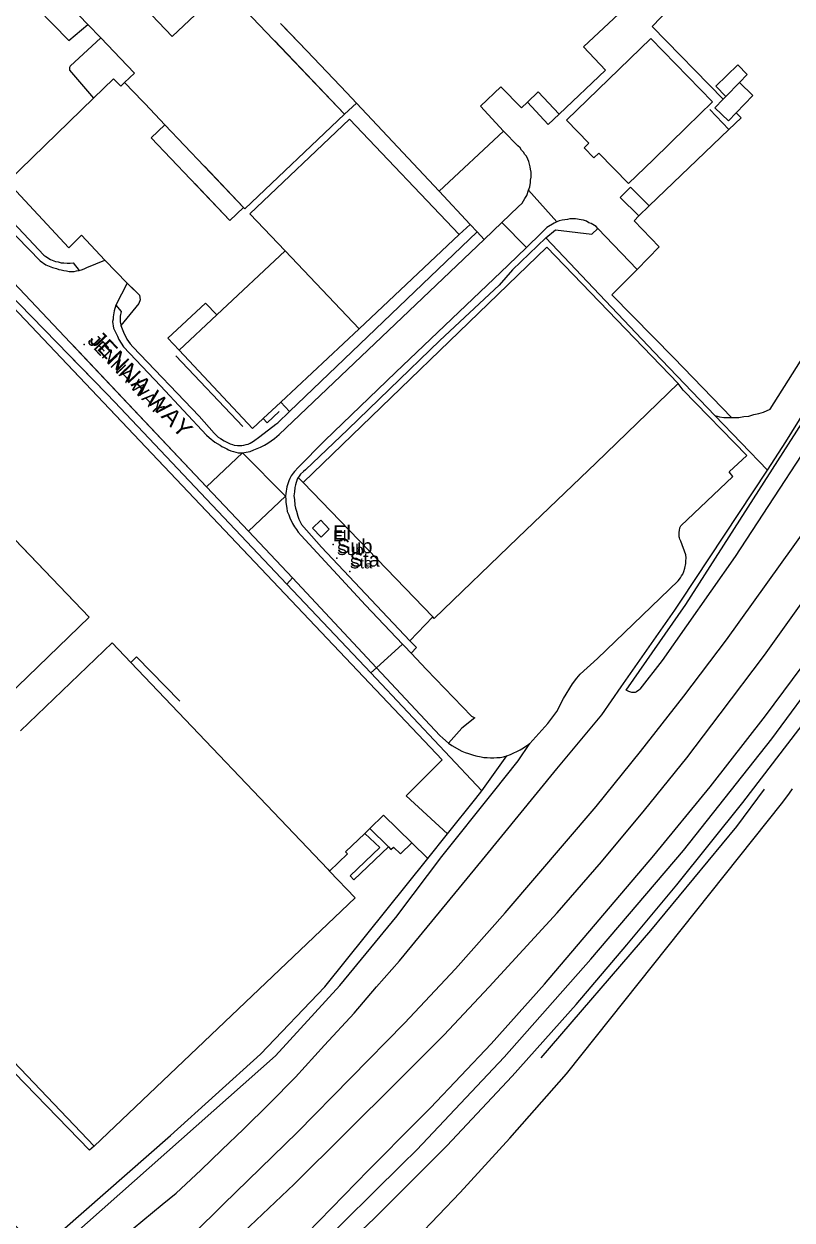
# Model space of a CAD drawing. Header units: millimetres. Extents: x 111502 to 977541, y 8702 to 1044108.
# Drawn here: x 975333 to 975494, y 478580.9 to 478831.4 of the extents above; entities that cross this region are included whole.
import ezdxf
from ezdxf.enums import TextEntityAlignment as Align

# ---------------------------------------------------------------- set-up
doc = ezdxf.new("R2010")
doc.units = ezdxf.units.MM
doc.header["$LTSCALE"] = 0.25
doc.layers.add('X HVSS Site Background', color=8, linetype='Continuous')
doc.styles.add('85C29BD3-77E0-4928-B775-6F', font='arial.ttf', dxfattribs={"height": 0.2})
doc.styles.add('OS Master Map$1$Standard', font='txt')

# ---------------------------------------------------------------- blocks, each defined once
blk = doc.blocks.new('OS MAP')
at = {"layer": 'X HVSS Site Background'}
for points in [[(489175.94, 243116.01), (489194.04, 243133.91), (489197.14, 243137.01), (489215.44, 243156.41), (489233.64, 243176.91), (489253.04, 243199.71), (489271.54, 243223.11), (489272.54, 243224.41), (489289.44, 243247.31), (489305.54, 243270.71), (489312.24, 243281.01), (489326.64, 243304.01), (489345.72, 243336.01), (489391.11, 243423.4), (489405.05, 243457.25), (489415.73, 243487.51), (489419.27, 243498.79)], [(489174.07, 243119.42), (489187.04, 243132.71), (489197.14, 243142.91), (489200.04, 243145.81), (489212.74, 243159.21), (489223.94, 243171.71), (489246.84, 243198.61), (489258.64, 243213.01), (489270.24, 243227.91), (489281.54, 243243.11), (489292.54, 243258.61), (489303.24, 243274.41), (489312.54, 243288.91), (489321.74, 243303.51), (489330.64, 243318.51), (489339.31, 243333.2), (489349.46, 243350.67), (489358.6, 243366.51), (489387.23, 243423.04)], [(489146.32, 243082.91), (489188.24, 243122.61), (489203.44, 243137.81), (489217.14, 243152.41), (489230.54, 243167.41), (489241.14, 243179.91), (489251.64, 243192.51), (489265.44, 243209.71), (489278.84, 243227.11), (489290.94, 243243.51), (489302.54, 243260.11), (489311.64, 243273.41), (489320.34, 243286.81), (489326.94, 243297.31), (489333.24, 243307.81), (489337.64, 243316.01), (489348.12, 243334.46), (489367.65, 243369.03), (489382.45, 243396.42), (489395.4, 243423.93)], [(489115.53, 243087.52), (489116.55, 243088.35), (489127.88, 243098.57), (489143.69, 243112.81), (489156.64, 243125.61), (489172.04, 243140.61), (489194.54, 243163.51), (489205.24, 243174.91), (489215.64, 243186.61), (489234.74, 243208.91), (489244.04, 243220.41), (489253.14, 243232.01), (489262.04, 243243.81), (489279.04, 243267.51), (489287.24, 243279.81), (489295.34, 243292.21), (489303.14, 243304.71), (489311.54, 243318.91), (489323.37, 243337.71), (489343.2, 243372.3), (489357.69, 243399.06), (489368.21, 243421)], [(489336.1, 243417), (489350.4, 243417.9), (489342.3, 243399.3), (489330.7, 243373.9), (489320.5, 243352.9), (489312.8, 243338.2), (489302.6, 243320.9), (489297.1, 243312.2), (489291.5, 243303.5), (489285.9, 243294.9), (489263.9, 243261.3), (489248.6, 243239.5), (489243.9, 243233.5), (489243.7, 243233.3), (489243.2, 243232.9), (489242.9, 243232.8), (489242.2, 243232.8), (489241.6, 243233), (489241, 243233.3)], [(489241, 243233.3), (489253.5, 243251.2), (489298.3, 243321.1), (489303.7, 243330.1), (489322.1, 243365.9), (489333.2, 243391.1), (489337.8, 243402.2), (489339.4, 243407.4), (489339.5, 243408.1), (489339.5, 243408.8), (489339.4, 243409.7), (489338.5, 243412.2), (489337.8, 243413.8), (489336.9, 243415.6), (489336.1, 243417)], [(489270.61, 243279.39), (489274.5, 243285.3), (489292.6, 243314.4), (489297.3, 243321.7), (489301.8, 243329.2), (489305.7, 243336.5), (489309.5, 243343.8), (489313, 243350.6), (489316.5, 243357.3), (489321, 243366.4), (489325.2, 243375.5), (489328.7, 243383.5), (489332.1, 243391.6), (489336.47, 243402.3)], [(489263.11, 243290.4), (489264.6, 243290.4), (489265.7, 243290.6), (489266.7, 243290.7), (489267.8, 243291), (489268.8, 243291.2), (489269.8, 243291.5), (489271.2, 243292.1), (489295.8, 243331)], [(489128.22, 243372.74), (489120.75, 243380.55), (489128.75, 243388.25), (489145.9, 243370.2), (489156.7, 243380.5), (489182, 243353.9)], [(489093.65, 243378.77), (489100.96, 243385.49), (489104.28, 243382.89), (489107.68, 243386.27), (489124.23, 243369.34), (489128.22, 243372.74)], [(489227, 243353.9), (489236.67, 243363.16), (489232.06, 243368.05), (489242.61, 243377.94), (489243.11, 243378.3), (489243.9, 243378.62), (489244.72, 243378.84), (489245.27, 243378.84), (489246.28, 243378.62), (489247.18, 243378.29), (489248.04, 243377.81), (489249.31, 243376.82), (489250.14, 243376.13), (489246.47, 243372.29), (489261.32, 243357.05)], [(489130.94, 243369.9), (489128.22, 243372.74)], [(489168.6, 243372.93), (489174.13, 243367.23), (489182.5, 243358.4), (489184.5, 243356.27)], [(489130.94, 243369.9), (489124.48, 243363.98), (489124.37, 243363.68), (489124.37, 243363.14), (489129.4, 243357.3)], [(489135.9, 243360.6), (489138, 243362.5), (489136.44, 243364.14), (489130.94, 243369.9)], [(489233.23, 243347.86), (489228.5, 243352.7), (489246.2, 243369.8), (489259.1, 243356.5), (489253.7, 243351.2), (489246.7, 243344.4), (489241.5, 243339.4), (489235.27, 243345.78), (489234.23, 243344.77), (489232.2, 243346.85), (489233.23, 243347.86)], [(489261.92, 243357.66), (489259.82, 243359.81), (489264.39, 243364.28), (489266.41, 243362.21), (489264.74, 243360.57)], [(489135.9, 243360.6), (489135.09, 243359.81), (489133.61, 243361.35), (489129.4, 243357.3)], [(489144.35, 243351.72), (489140.2, 243356.08), (489139.7, 243356.6), (489135.9, 243360.6)], [(489261.92, 243357.66), (489264.74, 243360.57)], [(489264.74, 243360.57), (489267.58, 243357.81), (489264.09, 243354.21)], [(489215.3, 243350.4), (489210.48, 243355.58), (489214.76, 243359.64), (489219.09, 243355.23), (489220.34, 243356.47)], [(489220.34, 243356.47), (489222.6, 243358.6), (489227, 243353.9)], [(489261.32, 243357.05), (489261.92, 243357.66)], [(489129.4, 243357.3), (489114.03, 243342.35), (489112, 243340.39)], [(489182, 243353.9), (489184.5, 243356.27)], [(489184.5, 243356.27), (489201.81, 243337.81)], [(489227, 243353.9), (489224.7, 243351.8), (489220.34, 243356.47)], [(489264.09, 243354.21), (489262.46, 243352.53), (489259.61, 243355.28), (489261.32, 243357.05)], [(489182, 243353.9), (489161.1, 243334.1), (489160.81, 243334.4)], [(489206.04, 243328.69), (489183.01, 243352.91), (489162.15, 243333.07), (489169.54, 243325.29)], [(489258.57, 243354.9), (489262.56, 243350.75)], [(489264.09, 243354.21), (489265.1, 243353.18), (489262.56, 243350.75)], [(489160.81, 243334.4), (489157.95, 243331.68), (489141.48, 243348.99), (489144.35, 243351.72)], [(489160.81, 243334.4), (489144.35, 243351.72)], [(489215.3, 243350.4), (489201.81, 243337.81)], [(489220.56, 243337.99), (489220.8, 243338.7), (489221, 243339.6), (489221, 243340.1), (489221.1, 243340.7), (489221.1, 243341.8), (489221, 243342.4), (489220.9, 243342.9), (489220.6, 243344), (489220.4, 243344.5), (489220.1, 243345.1), (489219.8, 243345.5), (489219.5, 243346), (489219.1, 243346.4), (489218.8, 243346.9), (489218.3, 243347.3), (489215.3, 243350.4)], [(489262.56, 243350.75), (489245.83, 243334.76)], [(489106.1, 243335.6), (489118.2, 243323.2), (489119.4, 243322.4), (489120.8, 243321.8), (489121.6, 243321.6), (489122.1, 243321.4), (489122.6, 243321.3), (489123.2, 243321.2), (489123.7, 243321.1), (489124.3, 243321), (489125.3, 243321), (489125.8, 243321.1), (489126.4, 243321.2)], [(489106.2, 243342.5), (489107.4, 243341), (489107.2, 243340.5), (489107, 243339.8), (489106.9, 243339.4), (489106.8, 243339.1), (489106.8, 243338), (489106.9, 243337.6), (489107, 243337.3), (489107.2, 243336.9), (489119, 243324.4), (489119.4, 243324.1), (489120.4, 243323.5), (489121.4, 243323.1), (489122, 243323), (489122.6, 243322.8), (489123.2, 243322.8), (489123.9, 243322.7), (489124.5, 243322.7), (489125.1, 243322.8), (489126.4, 243321.2)], [(489112, 243340.39), (489111.33, 243339.75), (489124.23, 243325.92)], [(489201.81, 243337.81), (489208.34, 243330.85)], [(489214.99, 243331.23), (489218.4, 243334.5), (489219.2, 243335.3), (489219.8, 243336.3), (489220.2, 243336.9), (489220.56, 243337.99)], [(489220.56, 243337.99), (489226.5, 243331.4)], [(489243.7, 243332.61), (489239.77, 243336.49), (489241.91, 243338.65), (489245.83, 243334.76)], [(489243.7, 243332.61), (489242.7, 243331.61), (489247.96, 243326.13), (489243.3, 243321.4)], [(489245.83, 243334.76), (489243.7, 243332.61)], [(489206.04, 243328.69), (489208.34, 243330.85)], [(489208.34, 243330.85), (489209.8, 243329.3)], [(489211.29, 243327.69), (489214.99, 243331.23)], [(489214.99, 243331.23), (489220.12, 243326.01)], [(489226.5, 243331.4), (489225.9, 243331.1), (489224.4, 243330.2), (489223.2, 243329), (489220.12, 243326.01)], [(489224.2, 243328), (489226.2, 243329.7), (489233.8, 243328.8), (489235.1, 243330)], [(489235.1, 243330), (489234.7, 243330.4), (489233.7, 243331), (489233.2, 243331.2), (489232.7, 243331.5), (489232.1, 243331.7), (489231.6, 243331.8), (489230.4, 243332), (489229.2, 243332), (489228.7, 243331.9), (489227.6, 243331.7), (489227, 243331.6), (489226.5, 243331.4)], [(489243.3, 243321.4), (489235.1, 243330)], [(489131.73, 243323.38), (489126.89, 243328.57), (489124.23, 243325.92)], [(489160.6, 243283), (489161.4, 243283.1), (489162.2, 243283.3), (489163, 243283.6), (489164.4, 243284.2), (489165.2, 243284.6), (489165.9, 243285), (489167.3, 243286), (489168.3, 243286.8), (489211.29, 243327.69)], [(489170.49, 243291.68), (489209.8, 243329.3)], [(489185.07, 243308.97), (489206.04, 243328.69)], [(489209.8, 243329.3), (489211.29, 243327.69)], [(489217.2, 243321.3), (489224.2, 243328)], [(489224.2, 243328), (489236.7, 243314.8), (489246.9, 243304.1), (489259.63, 243290.83)], [(489169.54, 243325.29), (489155.21, 243311.89)], [(489169.54, 243325.29), (489185.07, 243308.97)], [(489220.12, 243326.01), (489216.29, 243322.29), (489192.7, 243299.8), (489177.9, 243285.6), (489172.3, 243279.9), (489171.5, 243279.1), (489171.2, 243278.7), (489170.8, 243278.2), (489170.5, 243277.6), (489170.3, 243277.1), (489169.9, 243275.9), (489169.7, 243274.5), (489169.6, 243273.9)], [(489173.3, 243276.8), (489224.4, 243326.1), (489251.9, 243297.5)], [(489126.4, 243321.2), (489126.9, 243321.3), (489127.4, 243321.5), (489128, 243321.8), (489131.73, 243323.38)], [(489131.73, 243323.38), (489136.46, 243318.56)], [(489217.2, 243321.3), (489214.4, 243318.1), (489202, 243306.5), (489191.4, 243296.3), (489182.7, 243287.9), (489173.8, 243279.4), (489173.4, 243279.1), (489172.8, 243278.5), (489172.5, 243278.1), (489172.31, 243277.82)], [(489238.01, 243316.11), (489243.3, 243321.4)], [(489153.1, 243275.85), (489112.6, 243318.7), (489112.2, 243319.1), (489111.7, 243319.3), (489111.2, 243319.6), (489110.7, 243319.8), (489110, 243319.9), (489108.7, 243319.8), (489108.32, 243319.72), (489108.2, 243319.7)], [(489108.2, 243319.7), (489108.6, 243319.4), (489113.8, 243314.2), (489132.12, 243295.42), (489133.8, 243293.7), (489169.9, 243255.5)], [(489136.46, 243318.56), (489134.1, 243313.9)], [(489136.8, 243318.2), (489139.01, 243316), (489139.14, 243315.01), (489138.86, 243314.27), (489135.14, 243309.68)], [(489136.46, 243318.56), (489136.8, 243318.2)], [(489104.62, 243313.54), (489108.93, 243317.39), (489109.97, 243316.22), (489202.46, 243218.66), (489194.88, 243211.17), (489203.56, 243203.15)], [(489263.11, 243290.4), (489251.04, 243302.86), (489238.01, 243316.11)], [(489134.1, 243313.9), (489133.7, 243312.7), (489133.6, 243311.9), (489133.5, 243311.5), (489133.5, 243311), (489133.4, 243310.5), (489133.6, 243309.1), (489133.9, 243308.4), (489134.4, 243307.4), (489134.7, 243306.7), (489135.7, 243305.2), (489143.4, 243297), (489153.1, 243286.7), (489153.6, 243286.2), (489154.8, 243285.2), (489155.9, 243284.6), (489156.3, 243284.3), (489156.8, 243284.1), (489157.3, 243283.8), (489157.7, 243283.6), (489158.2, 243283.4), (489158.7, 243283.3), (489159.2, 243283.1), (489159.7, 243283), (489160.6, 243283)], [(489134.1, 243313.9), (489135.2, 243312.6), (489135, 243311.6), (489135, 243310.4), (489135.1, 243309.8), (489135.14, 243309.68)], [(489155.21, 243311.89), (489152.87, 243314.35), (489144.99, 243306.98), (489147.33, 243304.52)], [(489155.21, 243311.89), (489147.33, 243304.52)], [(489135.14, 243309.68), (489135.5, 243308.6), (489135.8, 243307.9), (489136.1, 243307.4), (489136.4, 243306.8), (489136.7, 243306.3), (489137.1, 243305.8), (489137.6, 243305.2), (489151.5, 243290.7), (489154.7, 243287.1), (489155.5, 243286.3), (489156, 243286), (489156.8, 243285.5), (489158, 243284.9), (489158.5, 243284.7), (489158.9, 243284.6), (489159.6, 243284.5), (489160.5, 243284.5), (489160.9, 243284.6), (489161.4, 243284.7), (489161.8, 243284.8), (489162.2, 243285), (489162.9, 243285.4), (489164.24, 243286.42), (489167.6, 243289), (489168, 243289.3), (489170.49, 243291.68)], [(489168.64, 243293.61), (489185.07, 243308.97)], [(489160.66, 243288.53), (489146.66, 243303.32)], [(489147.33, 243304.52), (489162.71, 243288.06), (489164.95, 243290.15)], [(489078.14, 243300.32), (489078.5, 243300.66), (489128.5, 243248.56), (489109.1, 243229.94)], [(489251.9, 243297.5), (489234.7, 243280.9), (489218.3, 243265.2), (489200.8, 243248.3), (489200.48, 243248.63)], [(489220.8, 243222.1), (489224.6, 243226.3), (489226.5, 243228.8), (489227.9, 243231.5), (489229.8, 243234.6), (489230.7, 243235.8), (489231.4, 243236.6), (489235, 243239.9), (489251.9, 243256.2), (489252.4, 243256.8), (489252.6, 243257.2), (489252.9, 243257.6), (489253.1, 243258.1), (489253.3, 243258.8), (489253.5, 243259.8), (489253.5, 243260.3), (489253.6, 243261), (489253.5, 243261.6), (489252.5, 243264.5), (489252.3, 243264.9), (489252.2, 243265.2), (489252.1, 243265.4), (489252.1, 243266.4), (489252.2, 243266.7), (489252.3, 243267.3), (489252.5, 243267.7), (489263.4, 243278), (489262.6, 243279), (489266.3, 243282.4), (489253, 243296.1), (489251.9, 243297.5)], [(489164.95, 243290.15), (489168.64, 243293.61)], [(489168.64, 243293.61), (489170.49, 243291.68)], [(489164.95, 243290.15), (489165.75, 243289.26), (489168.33, 243291.64)], [(489259.63, 243290.83), (489270.61, 243279.39)], [(489259.63, 243290.83), (489260.1, 243290.7), (489260.6, 243290.5), (489261.5, 243290.4), (489263.11, 243290.4)], [(489160.6, 243283), (489153.1, 243275.85)], [(489169.6, 243273.9), (489160.6, 243283)], [(489107.29, 243096.72), (489108.29, 243097.52), (489112.59, 243100.92), (489113.39, 243100.42), (489143.8, 243125.5), (489146.7, 243127.9), (489151.9, 243132.7), (489156.3, 243137), (489160.8, 243141.3), (489166.3, 243146.7), (489171.7, 243152.2), (489177.8, 243158.9), (489184, 243165.6), (489188.7, 243171.1), (489193.5, 243176.6), (489210.9, 243197.7), (489226.5, 243216.8), (489235.9, 243228.1), (489240, 243234), (489251.2, 243250), (489252.5, 243251.9), (489270.61, 243279.39)], [(489172.31, 243277.82), (489172.1, 243277.5), (489171.7, 243276.3), (489171.6, 243275.7), (489171.5, 243274.8), (489171.4, 243274), (489171.5, 243273.2), (489171.6, 243272), (489171.7, 243271.4), (489171.9, 243270.8), (489172.2, 243269.7), (489172.4, 243269.1), (489173, 243268), (489177.2, 243263.2), (489195.7, 243243.6)], [(489173.3, 243276.8), (489172.31, 243277.82)], [(489161.89, 243266.55), (489153.1, 243275.85)], [(489200.48, 243248.63), (489173.3, 243276.8)], [(489169.6, 243273.9), (489161.89, 243266.55)], [(489169.6, 243273.9), (489169.7, 243273.2), (489169.7, 243272.6), (489169.9, 243271.4), (489170, 243270.7), (489170.3, 243270), (489170.5, 243269.4), (489171.1, 243268.2), (489171.5, 243267.5), (489171.9, 243266.9), (489172.3, 243266.4), (489172.9, 243265.7), (489186.4, 243251.1), (489194.18, 243242.89)], [(489177.1, 243265.3), (489175.3, 243267.2), (489177, 243268.9), (489178.8, 243267), (489177.1, 243265.3)], [(489171.1, 243256.8), (489161.89, 243266.55)], [(489169.9, 243255.5), (489171.1, 243256.8)], [(489187.5, 243236.87), (489169.9, 243255.5)], [(489171.1, 243256.8), (489188.73, 243237.97)], [(489260.7, 243228.29), (489270.04, 243240.61), (489277.69, 243251.36)], [(489195.7, 243243.6), (489200.48, 243248.63)], [(489114.08, 243224.73), (489133.3, 243243.16), (489137.22, 243239.05)], [(489188.73, 243237.97), (489194.18, 243242.89)], [(489194.18, 243242.89), (489194.56, 243242.49), (489195.94, 243241.04)], [(489195.94, 243241.04), (489197.09, 243242.18), (489195.7, 243243.6)], [(489147.49, 243230.98), (489138.4, 243240.23), (489137.22, 243239.05)], [(489195.94, 243241.04), (489199.2, 243237.6), (489208.6, 243227.8), (489209, 243227.6), (489209.3, 243227.5), (489206.6, 243225.3), (489203.8, 243222.2)], [(489137.22, 243239.05), (489178.49, 243195.75), (489178.87, 243195.36)], [(489187.5, 243236.87), (489188.73, 243237.97)], [(489188.73, 243237.97), (489202, 243223.8), (489202.6, 243223.2), (489203.8, 243222.2)], [(489210.8, 243212.2), (489187.5, 243236.87)], [(489150.79, 243109.85), (489158.14, 243117.21), (489171.44, 243129.81), (489193.04, 243151.21), (489202.84, 243161.01), (489212.34, 243171.11), (489226.54, 243186.61), (489235.84, 243197.31), (489244.84, 243208.11), (489253.74, 243219.11), (489260.7, 243228.29)], [(489129.5, 243137.76), (489128.55, 243136.92), (489110.61, 243155.4), (489110.2, 243155.05), (489072.13, 243195.19), (489064.46, 243187.91), (489065.06, 243187.24), (489061.47, 243183.74), (489059.12, 243186.23), (489062.73, 243189.73), (489063.57, 243188.85), (489071.24, 243196.12), (489067.02, 243200.6), (489067.47, 243201.04), (489059.64, 243209.13), (489057.65, 243208.95), (489055.16, 243211.5), (489055.17, 243213.92), (489049.14, 243220.21)], [(489104.69, 243126.92), (489118.29, 243113.02), (489167.5, 243156.7), (489181, 243171.4), (489193, 243186), (489193.39, 243186.51), (489202.4, 243198.4), (489213.2, 243212), (489218.4, 243218.5), (489220.8, 243222.1)], [(489203.8, 243222.2), (489204.5, 243221.7), (489206.6, 243220.5), (489207.3, 243220.2), (489208, 243220), (489208.8, 243219.7), (489209.5, 243219.5), (489210.6, 243219.3), (489211.2, 243219.2), (489211.9, 243219.2), (489212.6, 243219.1), (489213.3, 243219.1), (489213.9, 243219.2), (489214.6, 243219.2), (489215.3, 243219.3), (489216, 243219.5)], [(489216, 243219.5), (489216.8, 243219.8), (489218.8, 243220.8), (489219.5, 243221.2), (489220.8, 243222.1)], [(489210.8, 243212.2), (489216, 243219.5)], [(489142.95, 243068.79), (489148.24, 243073.21), (489154.84, 243078.71), (489164.04, 243086.71), (489173.64, 243095.41), (489184.74, 243106.01), (489195.64, 243116.91), (489197.14, 243118.51), (489206.24, 243128.01), (489216.64, 243139.41), (489228.54, 243152.91), (489273.84, 243209.81), (489275.23, 243211.69), (489275.88, 243212.57)], [(489223.21, 243156.22), (489246.18, 243182.94), (489264.2, 243204.73), (489269.98, 243212.5)], [(489203.56, 243203.15), (489209.53, 243210.61), (489210.8, 243212.2)], [(489187.29, 243204.29), (489190.15, 243207.06), (489196.1, 243201.27)], [(489178.87, 243195.36), (489182.59, 243199.02), (489182.22, 243199.39), (489186.23, 243203.27)], [(489191.18, 243200.45), (489183.98, 243193.57), (489183.17, 243194.37), (489189.38, 243200.33), (489186.23, 243203.27)], [(489186.23, 243203.27), (489187.29, 243204.29)], [(489187.29, 243204.29), (489191.18, 243200.45)], [(489199.45, 243198.02), (489203.56, 243203.15)], [(489191.18, 243200.45), (489191.73, 243199.9), (489192.27, 243200.39), (489193.72, 243198.96), (489196.1, 243201.27)], [(489196.1, 243201.27), (489199.45, 243198.02)], [(489106.1, 243128.03), (489107.69, 243126.12), (489118.29, 243116.12), (489145.5, 243140), (489164.4, 243157), (489177.9, 243171.1), (489199.45, 243198.02)], [(489178.87, 243195.36), (489184.2, 243189.76), (489129.5, 243137.76)], [(489129.5, 243137.76), (489078.8, 243190.86)]]:
    blk.add_lwpolyline(points, dxfattribs=at)
at = {"layer": 'X HVSS Site Background', "flags": 128}
for points in [[(489174.07, 243119.42), (489187.04, 243132.71), (489187.04, 243132.71), (489197.14, 243142.91), (489197.14, 243142.91), (489200.04, 243145.81), (489200.04, 243145.81), (489212.74, 243159.21), (489212.74, 243159.21), (489223.94, 243171.71), (489223.94, 243171.71), (489246.84, 243198.61), (489246.84, 243198.61), (489258.64, 243213.01), (489258.64, 243213.01), (489270.24, 243227.91), (489270.24, 243227.91), (489281.54, 243243.11)], [(489146.32, 243082.91), (489188.24, 243122.61), (489188.24, 243122.61), (489203.44, 243137.81), (489203.44, 243137.81), (489217.14, 243152.41), (489217.14, 243152.41), (489230.54, 243167.41), (489230.54, 243167.41), (489241.14, 243179.91), (489241.14, 243179.91), (489251.64, 243192.51), (489251.64, 243192.51), (489265.44, 243209.71), (489265.44, 243209.71), (489278.84, 243227.11)], [(489143.69, 243112.81), (489156.64, 243125.61), (489156.64, 243125.61), (489172.04, 243140.61), (489172.04, 243140.61), (489194.54, 243163.51), (489194.54, 243163.51), (489205.24, 243174.91), (489205.24, 243174.91), (489215.64, 243186.61), (489215.64, 243186.61), (489234.74, 243208.91), (489234.74, 243208.91), (489244.04, 243220.41), (489244.04, 243220.41), (489253.14, 243232.01), (489253.14, 243232.01), (489262.04, 243243.81), (489262.04, 243243.81), (489279.04, 243267.51)], [(489285.9, 243294.9), (489263.9, 243261.3), (489263.9, 243261.3), (489248.6, 243239.5), (489248.6, 243239.5), (489243.9, 243233.5), (489243.9, 243233.5), (489243.7, 243233.3), (489243.7, 243233.3), (489243.2, 243232.9), (489243.2, 243232.9), (489242.9, 243232.8), (489242.9, 243232.8), (489242.2, 243232.8), (489242.2, 243232.8), (489241.6, 243233), (489241.6, 243233), (489241, 243233.3)], [(489241, 243233.3), (489253.5, 243251.2), (489253.5, 243251.2), (489298.3, 243321.1)], [(489270.61, 243279.39), (489274.5, 243285.3), (489274.5, 243285.3), (489292.6, 243314.4)], [(489263.11, 243290.4), (489264.6, 243290.4), (489264.6, 243290.4), (489265.7, 243290.6), (489265.7, 243290.6), (489266.7, 243290.7), (489266.7, 243290.7), (489267.8, 243291), (489267.8, 243291), (489268.8, 243291.2), (489268.8, 243291.2), (489269.8, 243291.5), (489269.8, 243291.5), (489271.2, 243292.1), (489271.2, 243292.1), (489295.8, 243331)], [(489227, 243353.9), (489236.67, 243363.16), (489236.67, 243363.16), (489232.06, 243368.05), (489232.06, 243368.05), (489242.61, 243377.94)], [(489250.14, 243376.13), (489246.47, 243372.29), (489246.47, 243372.29), (489261.32, 243357.05)], [(489169.13, 243372.38), (489174.13, 243367.23), (489174.13, 243367.23), (489182.5, 243358.4), (489182.5, 243358.4), (489184.5, 243356.27)], [(489167.38, 243369.27), (489182, 243353.9)], [(489233.23, 243347.86), (489228.5, 243352.7), (489228.5, 243352.7), (489246.2, 243369.8), (489246.2, 243369.8), (489259.1, 243356.5), (489259.1, 243356.5), (489253.7, 243351.2), (489253.7, 243351.2), (489246.7, 243344.4), (489246.7, 243344.4), (489241.5, 243339.4), (489241.5, 243339.4), (489235.27, 243345.78), (489235.27, 243345.78), (489234.23, 243344.77), (489234.23, 243344.77), (489232.2, 243346.85), (489232.2, 243346.85), (489233.23, 243347.86)], [(489261.92, 243357.66), (489259.82, 243359.81), (489259.82, 243359.81), (489264.39, 243364.28), (489264.39, 243364.28), (489266.41, 243362.21), (489266.41, 243362.21), (489264.74, 243360.57)], [(489261.92, 243357.66), (489264.74, 243360.57)], [(489264.74, 243360.57), (489267.58, 243357.81), (489267.58, 243357.81), (489264.09, 243354.21)], [(489215.3, 243350.4), (489210.48, 243355.58), (489210.48, 243355.58), (489214.76, 243359.64), (489214.76, 243359.64), (489219.09, 243355.23), (489219.09, 243355.23), (489220.34, 243356.47)], [(489220.34, 243356.47), (489222.6, 243358.6), (489222.6, 243358.6), (489227, 243353.9)], [(489261.32, 243357.05), (489261.92, 243357.66)], [(489182, 243353.9), (489184.5, 243356.27)], [(489184.5, 243356.27), (489201.81, 243337.81)], [(489227, 243353.9), (489224.7, 243351.8), (489224.7, 243351.8), (489220.34, 243356.47)], [(489264.09, 243354.21), (489262.46, 243352.53), (489262.46, 243352.53), (489259.61, 243355.28), (489259.61, 243355.28), (489261.32, 243357.05)], [(489182, 243353.9), (489161.1, 243334.1), (489161.1, 243334.1), (489160.81, 243334.4)], [(489206.04, 243328.69), (489183.01, 243352.91), (489183.01, 243352.91), (489162.15, 243333.07), (489162.15, 243333.07), (489169.54, 243325.29)], [(489258.57, 243354.9), (489262.56, 243350.75)], [(489264.09, 243354.21), (489265.1, 243353.18), (489265.1, 243353.18), (489262.56, 243350.75)], [(489215.3, 243350.4), (489201.81, 243337.81)], [(489220.56, 243337.99), (489220.8, 243338.7), (489220.8, 243338.7), (489221, 243339.6), (489221, 243339.6), (489221, 243340.1), (489221, 243340.1), (489221.1, 243340.7), (489221.1, 243340.7), (489221.1, 243341.8), (489221.1, 243341.8), (489221, 243342.4), (489221, 243342.4), (489220.9, 243342.9), (489220.9, 243342.9), (489220.6, 243344), (489220.6, 243344), (489220.4, 243344.5), (489220.4, 243344.5), (489220.1, 243345.1), (489220.1, 243345.1), (489219.8, 243345.5), (489219.8, 243345.5), (489219.5, 243346), (489219.5, 243346), (489219.1, 243346.4), (489219.1, 243346.4), (489218.8, 243346.9), (489218.8, 243346.9), (489218.3, 243347.3), (489218.3, 243347.3), (489215.3, 243350.4)], [(489262.56, 243350.75), (489245.83, 243334.76)], [(489160.81, 243334.4), (489152.62, 243343.02)], [(489160.81, 243334.4), (489157.95, 243331.68), (489157.95, 243331.68), (489150.59, 243339.42)], [(489201.81, 243337.81), (489208.34, 243330.85)], [(489214.99, 243331.23), (489218.4, 243334.5), (489218.4, 243334.5), (489219.2, 243335.3), (489219.2, 243335.3), (489219.8, 243336.3), (489219.8, 243336.3), (489220.2, 243336.9), (489220.2, 243336.9), (489220.56, 243337.99)], [(489220.56, 243337.99), (489226.5, 243331.4)], [(489243.7, 243332.61), (489239.77, 243336.49), (489239.77, 243336.49), (489241.91, 243338.65), (489241.91, 243338.65), (489245.83, 243334.76)], [(489243.7, 243332.61), (489242.7, 243331.61), (489242.7, 243331.61), (489247.96, 243326.13), (489247.96, 243326.13), (489243.3, 243321.4)], [(489245.83, 243334.76), (489243.7, 243332.61)], [(489206.04, 243328.69), (489208.34, 243330.85)], [(489208.34, 243330.85), (489209.8, 243329.3)], [(489211.29, 243327.69), (489214.99, 243331.23)], [(489214.99, 243331.23), (489220.12, 243326.01)], [(489226.5, 243331.4), (489225.9, 243331.1), (489225.9, 243331.1), (489224.4, 243330.2), (489224.4, 243330.2), (489223.2, 243329), (489223.2, 243329), (489220.12, 243326.01)], [(489224.2, 243328), (489226.2, 243329.7), (489226.2, 243329.7), (489233.8, 243328.8), (489233.8, 243328.8), (489235.1, 243330)], [(489235.1, 243330), (489234.7, 243330.4), (489234.7, 243330.4), (489233.7, 243331), (489233.7, 243331), (489233.2, 243331.2), (489233.2, 243331.2), (489232.7, 243331.5), (489232.7, 243331.5), (489232.1, 243331.7), (489232.1, 243331.7), (489231.6, 243331.8), (489231.6, 243331.8), (489230.4, 243332), (489230.4, 243332), (489229.2, 243332), (489229.2, 243332), (489228.7, 243331.9), (489228.7, 243331.9), (489227.6, 243331.7), (489227.6, 243331.7), (489227, 243331.6), (489227, 243331.6), (489226.5, 243331.4)], [(489243.3, 243321.4), (489235.1, 243330)], [(489160.6, 243283), (489161.4, 243283.1), (489161.4, 243283.1), (489162.2, 243283.3), (489162.2, 243283.3), (489163, 243283.6), (489163, 243283.6), (489164.4, 243284.2), (489164.4, 243284.2), (489165.2, 243284.6), (489165.2, 243284.6), (489165.9, 243285), (489165.9, 243285), (489167.3, 243286), (489167.3, 243286), (489168.3, 243286.8), (489168.3, 243286.8), (489211.29, 243327.69)], [(489170.49, 243291.68), (489209.8, 243329.3)], [(489185.07, 243308.97), (489206.04, 243328.69)], [(489209.8, 243329.3), (489211.29, 243327.69)], [(489217.2, 243321.3), (489224.2, 243328)], [(489224.2, 243328), (489236.7, 243314.8), (489236.7, 243314.8), (489246.9, 243304.1), (489246.9, 243304.1), (489259.63, 243290.83)], [(489169.54, 243325.29), (489155.21, 243311.89)], [(489169.54, 243325.29), (489185.07, 243308.97)], [(489220.12, 243326.01), (489216.29, 243322.29), (489216.29, 243322.29), (489192.7, 243299.8), (489192.7, 243299.8), (489177.9, 243285.6), (489177.9, 243285.6), (489172.3, 243279.9), (489172.3, 243279.9), (489171.5, 243279.1), (489171.5, 243279.1), (489171.2, 243278.7), (489171.2, 243278.7), (489170.8, 243278.2), (489170.8, 243278.2), (489170.5, 243277.6), (489170.5, 243277.6), (489170.3, 243277.1), (489170.3, 243277.1), (489169.9, 243275.9), (489169.9, 243275.9), (489169.7, 243274.5), (489169.7, 243274.5), (489169.6, 243273.9)], [(489173.3, 243276.8), (489224.4, 243326.1), (489224.4, 243326.1), (489251.9, 243297.5)], [(489217.2, 243321.3), (489214.4, 243318.1), (489214.4, 243318.1), (489202, 243306.5), (489202, 243306.5), (489191.4, 243296.3), (489191.4, 243296.3), (489182.7, 243287.9), (489182.7, 243287.9), (489173.8, 243279.4), (489173.8, 243279.4), (489173.4, 243279.1), (489173.4, 243279.1), (489172.8, 243278.5), (489172.8, 243278.5), (489172.5, 243278.1), (489172.5, 243278.1), (489172.31, 243277.82)], [(489238.01, 243316.11), (489243.3, 243321.4)], [(489137.34, 243317.67), (489139.01, 243316), (489139.01, 243316), (489139.14, 243315.01), (489139.14, 243315.01), (489138.86, 243314.27), (489138.86, 243314.27), (489135.14, 243309.68)], [(489134.64, 243314.97), (489134.1, 243313.9)], [(489263.11, 243290.4), (489251.04, 243302.86), (489251.04, 243302.86), (489238.01, 243316.11)], [(489134.1, 243313.9), (489133.7, 243312.7), (489133.7, 243312.7), (489133.6, 243311.9), (489133.6, 243311.9), (489133.5, 243311.5), (489133.5, 243311.5), (489133.5, 243311), (489133.5, 243311), (489133.4, 243310.5), (489133.4, 243310.5), (489133.6, 243309.1), (489133.6, 243309.1), (489133.9, 243308.4), (489133.9, 243308.4), (489134.4, 243307.4), (489134.4, 243307.4), (489134.7, 243306.7), (489134.7, 243306.7), (489135.7, 243305.2), (489135.7, 243305.2), (489143.4, 243297), (489143.4, 243297), (489153.1, 243286.7), (489153.1, 243286.7), (489153.6, 243286.2), (489153.6, 243286.2), (489154.8, 243285.2), (489154.8, 243285.2), (489155.9, 243284.6), (489155.9, 243284.6), (489156.3, 243284.3), (489156.3, 243284.3), (489156.8, 243284.1), (489156.8, 243284.1), (489157.3, 243283.8), (489157.3, 243283.8), (489157.7, 243283.6), (489157.7, 243283.6), (489158.2, 243283.4), (489158.2, 243283.4), (489158.7, 243283.3), (489158.7, 243283.3), (489159.2, 243283.1), (489159.2, 243283.1), (489159.7, 243283), (489159.7, 243283), (489160.6, 243283)], [(489134.1, 243313.9), (489135.2, 243312.6), (489135.2, 243312.6), (489135, 243311.6), (489135, 243311.6), (489135, 243310.4), (489135, 243310.4), (489135.1, 243309.8), (489135.1, 243309.8), (489135.14, 243309.68)], [(489155.21, 243311.89), (489152.87, 243314.35), (489152.87, 243314.35), (489144.99, 243306.98), (489144.99, 243306.98), (489147.33, 243304.52)], [(489155.21, 243311.89), (489147.33, 243304.52)], [(489135.14, 243309.68), (489135.5, 243308.6), (489135.5, 243308.6), (489135.8, 243307.9), (489135.8, 243307.9), (489136.1, 243307.4), (489136.1, 243307.4), (489136.4, 243306.8), (489136.4, 243306.8), (489136.7, 243306.3), (489136.7, 243306.3), (489137.1, 243305.8), (489137.1, 243305.8), (489137.6, 243305.2), (489137.6, 243305.2), (489151.5, 243290.7), (489151.5, 243290.7), (489154.7, 243287.1), (489154.7, 243287.1), (489155.5, 243286.3), (489155.5, 243286.3), (489156, 243286), (489156, 243286), (489156.8, 243285.5), (489156.8, 243285.5), (489158, 243284.9), (489158, 243284.9), (489158.5, 243284.7), (489158.5, 243284.7), (489158.9, 243284.6), (489158.9, 243284.6), (489159.6, 243284.5), (489159.6, 243284.5), (489160.5, 243284.5), (489160.5, 243284.5), (489160.9, 243284.6), (489160.9, 243284.6), (489161.4, 243284.7), (489161.4, 243284.7), (489161.8, 243284.8), (489161.8, 243284.8), (489162.2, 243285), (489162.2, 243285), (489162.9, 243285.4), (489162.9, 243285.4), (489164.24, 243286.42), (489164.24, 243286.42), (489167.6, 243289), (489167.6, 243289), (489168, 243289.3), (489168, 243289.3), (489170.49, 243291.68)], [(489168.64, 243293.61), (489185.07, 243308.97)], [(489153.1, 243275.85), (489125.12, 243305.45)], [(489122.59, 243302.91), (489202.46, 243218.66), (489202.46, 243218.66), (489194.88, 243211.17), (489194.88, 243211.17), (489203.56, 243203.15)], [(489123.71, 243304.04), (489132.12, 243295.42), (489132.12, 243295.42), (489133.8, 243293.7), (489133.8, 243293.7), (489169.9, 243255.5)], [(489160.66, 243288.53), (489146.66, 243303.32)], [(489147.33, 243304.52), (489162.71, 243288.06), (489162.71, 243288.06), (489164.95, 243290.15)], [(489251.9, 243297.5), (489234.7, 243280.9), (489234.7, 243280.9), (489218.3, 243265.2), (489218.3, 243265.2), (489200.8, 243248.3), (489200.8, 243248.3), (489200.48, 243248.63)], [(489220.8, 243222.1), (489224.6, 243226.3), (489224.6, 243226.3), (489226.5, 243228.8), (489226.5, 243228.8), (489227.9, 243231.5), (489227.9, 243231.5), (489229.8, 243234.6), (489229.8, 243234.6), (489230.7, 243235.8), (489230.7, 243235.8), (489231.4, 243236.6), (489231.4, 243236.6), (489235, 243239.9), (489235, 243239.9), (489251.9, 243256.2), (489251.9, 243256.2), (489252.4, 243256.8), (489252.4, 243256.8), (489252.6, 243257.2), (489252.6, 243257.2), (489252.9, 243257.6), (489252.9, 243257.6), (489253.1, 243258.1), (489253.1, 243258.1), (489253.3, 243258.8), (489253.3, 243258.8), (489253.5, 243259.8), (489253.5, 243259.8), (489253.5, 243260.3), (489253.5, 243260.3), (489253.6, 243261), (489253.6, 243261), (489253.5, 243261.6), (489253.5, 243261.6), (489252.5, 243264.5), (489252.5, 243264.5), (489252.3, 243264.9), (489252.3, 243264.9), (489252.2, 243265.2), (489252.2, 243265.2), (489252.1, 243265.4), (489252.1, 243265.4), (489252.1, 243266.4), (489252.1, 243266.4), (489252.2, 243266.7), (489252.2, 243266.7), (489252.3, 243267.3), (489252.3, 243267.3), (489252.5, 243267.7), (489252.5, 243267.7), (489263.4, 243278), (489263.4, 243278), (489262.6, 243279), (489262.6, 243279), (489266.3, 243282.4), (489266.3, 243282.4), (489253, 243296.1), (489253, 243296.1), (489251.9, 243297.5)], [(489164.95, 243290.15), (489168.64, 243293.61)], [(489168.64, 243293.61), (489170.49, 243291.68)], [(489164.95, 243290.15), (489165.75, 243289.26), (489165.75, 243289.26), (489168.33, 243291.64)], [(489259.63, 243290.83), (489260.1, 243290.7), (489260.1, 243290.7), (489260.6, 243290.5), (489260.6, 243290.5), (489261.5, 243290.4), (489261.5, 243290.4), (489263.11, 243290.4)], [(489259.63, 243290.83), (489270.61, 243279.39)], [(489160.6, 243283), (489153.1, 243275.85)], [(489169.6, 243273.9), (489160.6, 243283)], [(489098.98, 243279.31), (489128.5, 243248.56), (489128.5, 243248.56), (489109.1, 243229.94)], [(489113.39, 243100.42), (489143.8, 243125.5), (489143.8, 243125.5), (489146.7, 243127.9), (489146.7, 243127.9), (489151.9, 243132.7), (489151.9, 243132.7), (489156.3, 243137), (489156.3, 243137), (489160.8, 243141.3), (489160.8, 243141.3), (489166.3, 243146.7), (489166.3, 243146.7), (489171.7, 243152.2), (489171.7, 243152.2), (489177.8, 243158.9), (489177.8, 243158.9), (489184, 243165.6), (489184, 243165.6), (489188.7, 243171.1), (489188.7, 243171.1), (489193.5, 243176.6), (489193.5, 243176.6), (489210.9, 243197.7), (489210.9, 243197.7), (489226.5, 243216.8), (489226.5, 243216.8), (489235.9, 243228.1), (489235.9, 243228.1), (489240, 243234), (489240, 243234), (489251.2, 243250), (489251.2, 243250), (489252.5, 243251.9), (489252.5, 243251.9), (489270.61, 243279.39)], [(489172.31, 243277.82), (489172.1, 243277.5), (489172.1, 243277.5), (489171.7, 243276.3), (489171.7, 243276.3), (489171.6, 243275.7), (489171.6, 243275.7), (489171.5, 243274.8), (489171.5, 243274.8), (489171.4, 243274), (489171.4, 243274), (489171.5, 243273.2), (489171.5, 243273.2), (489171.6, 243272), (489171.6, 243272), (489171.7, 243271.4), (489171.7, 243271.4), (489171.9, 243270.8), (489171.9, 243270.8), (489172.2, 243269.7), (489172.2, 243269.7), (489172.4, 243269.1), (489172.4, 243269.1), (489173, 243268), (489173, 243268), (489177.2, 243263.2), (489177.2, 243263.2), (489195.7, 243243.6)], [(489173.3, 243276.8), (489172.31, 243277.82)], [(489161.89, 243266.55), (489153.1, 243275.85)], [(489200.48, 243248.63), (489173.3, 243276.8)], [(489169.6, 243273.9), (489161.89, 243266.55)], [(489169.6, 243273.9), (489169.7, 243273.2), (489169.7, 243273.2), (489169.7, 243272.6), (489169.7, 243272.6), (489169.9, 243271.4), (489169.9, 243271.4), (489170, 243270.7), (489170, 243270.7), (489170.3, 243270), (489170.3, 243270), (489170.5, 243269.4), (489170.5, 243269.4), (489171.1, 243268.2), (489171.1, 243268.2), (489171.5, 243267.5), (489171.5, 243267.5), (489171.9, 243266.9), (489171.9, 243266.9), (489172.3, 243266.4), (489172.3, 243266.4), (489172.9, 243265.7), (489172.9, 243265.7), (489186.4, 243251.1), (489186.4, 243251.1), (489194.18, 243242.89)], [(489177.1, 243265.3), (489175.3, 243267.2), (489175.3, 243267.2), (489177, 243268.9), (489177, 243268.9), (489178.8, 243267), (489178.8, 243267), (489177.1, 243265.3)], [(489171.1, 243256.8), (489161.89, 243266.55)], [(489169.9, 243255.5), (489171.1, 243256.8)], [(489187.5, 243236.87), (489169.9, 243255.5)], [(489171.1, 243256.8), (489188.73, 243237.97)], [(489260.7, 243228.29), (489270.04, 243240.61), (489270.04, 243240.61), (489277.69, 243251.36)], [(489195.7, 243243.6), (489200.48, 243248.63)], [(489114.08, 243224.73), (489133.3, 243243.16), (489133.3, 243243.16), (489137.22, 243239.05)], [(489188.73, 243237.97), (489194.18, 243242.89)], [(489194.18, 243242.89), (489194.56, 243242.49), (489194.56, 243242.49), (489195.94, 243241.04)], [(489195.94, 243241.04), (489197.09, 243242.18), (489197.09, 243242.18), (489195.7, 243243.6)], [(489147.49, 243230.98), (489138.4, 243240.23), (489138.4, 243240.23), (489137.22, 243239.05)], [(489195.94, 243241.04), (489199.2, 243237.6), (489199.2, 243237.6), (489208.6, 243227.8), (489208.6, 243227.8), (489209, 243227.6), (489209, 243227.6), (489209.3, 243227.5), (489209.3, 243227.5), (489206.6, 243225.3), (489206.6, 243225.3), (489203.8, 243222.2)], [(489137.22, 243239.05), (489178.49, 243195.75), (489178.49, 243195.75), (489178.87, 243195.36)], [(489187.5, 243236.87), (489188.73, 243237.97)], [(489188.73, 243237.97), (489202, 243223.8), (489202, 243223.8), (489202.6, 243223.2), (489202.6, 243223.2), (489203.8, 243222.2)], [(489210.8, 243212.2), (489187.5, 243236.87)], [(489150.79, 243109.85), (489158.14, 243117.21), (489158.14, 243117.21), (489171.44, 243129.81), (489171.44, 243129.81), (489193.04, 243151.21), (489193.04, 243151.21), (489202.84, 243161.01), (489202.84, 243161.01), (489212.34, 243171.11), (489212.34, 243171.11), (489226.54, 243186.61), (489226.54, 243186.61), (489235.84, 243197.31), (489235.84, 243197.31), (489244.84, 243208.11), (489244.84, 243208.11), (489253.74, 243219.11), (489253.74, 243219.11), (489260.7, 243228.29)], [(489129.5, 243137.76), (489128.55, 243136.92), (489128.55, 243136.92), (489110.61, 243155.4)], [(489104.69, 243126.92), (489118.29, 243113.02), (489118.29, 243113.02), (489167.5, 243156.7), (489167.5, 243156.7), (489181, 243171.4), (489181, 243171.4), (489193, 243186), (489193, 243186), (489193.39, 243186.51), (489193.39, 243186.51), (489202.4, 243198.4), (489202.4, 243198.4), (489213.2, 243212), (489213.2, 243212), (489218.4, 243218.5), (489218.4, 243218.5), (489220.8, 243222.1)], [(489203.8, 243222.2), (489204.5, 243221.7), (489204.5, 243221.7), (489206.6, 243220.5), (489206.6, 243220.5), (489207.3, 243220.2), (489207.3, 243220.2), (489208, 243220), (489208, 243220), (489208.8, 243219.7), (489208.8, 243219.7), (489209.5, 243219.5), (489209.5, 243219.5), (489210.6, 243219.3), (489210.6, 243219.3), (489211.2, 243219.2), (489211.2, 243219.2), (489211.9, 243219.2), (489211.9, 243219.2), (489212.6, 243219.1), (489212.6, 243219.1), (489213.3, 243219.1), (489213.3, 243219.1), (489213.9, 243219.2), (489213.9, 243219.2), (489214.6, 243219.2), (489214.6, 243219.2), (489215.3, 243219.3), (489215.3, 243219.3), (489216, 243219.5)], [(489216, 243219.5), (489216.8, 243219.8), (489216.8, 243219.8), (489218.8, 243220.8), (489218.8, 243220.8), (489219.5, 243221.2), (489219.5, 243221.2), (489220.8, 243222.1)], [(489210.8, 243212.2), (489216, 243219.5)], [(489197.14, 243118.51), (489206.24, 243128.01), (489206.24, 243128.01), (489216.64, 243139.41), (489216.64, 243139.41), (489228.54, 243152.91), (489228.54, 243152.91), (489273.84, 243209.81), (489273.84, 243209.81), (489275.23, 243211.69), (489275.23, 243211.69), (489275.88, 243212.57)], [(489223.21, 243156.22), (489246.18, 243182.94), (489246.18, 243182.94), (489264.2, 243204.73), (489264.2, 243204.73), (489269.98, 243212.5)], [(489203.56, 243203.15), (489209.53, 243210.61), (489209.53, 243210.61), (489210.8, 243212.2)], [(489187.29, 243204.29), (489190.15, 243207.06), (489190.15, 243207.06), (489196.1, 243201.27)], [(489178.87, 243195.36), (489182.59, 243199.02), (489182.59, 243199.02), (489182.22, 243199.39), (489182.22, 243199.39), (489186.23, 243203.27)], [(489191.18, 243200.45), (489183.98, 243193.57), (489183.98, 243193.57), (489183.17, 243194.37), (489183.17, 243194.37), (489189.38, 243200.33), (489189.38, 243200.33), (489186.23, 243203.27)], [(489186.23, 243203.27), (489187.29, 243204.29)], [(489187.29, 243204.29), (489191.18, 243200.45)], [(489199.45, 243198.02), (489203.56, 243203.15)], [(489191.18, 243200.45), (489191.73, 243199.9), (489191.73, 243199.9), (489192.27, 243200.39), (489192.27, 243200.39), (489193.72, 243198.96), (489193.72, 243198.96), (489196.1, 243201.27)], [(489196.1, 243201.27), (489199.45, 243198.02)], [(489106.1, 243128.03), (489107.69, 243126.12), (489107.69, 243126.12), (489118.29, 243116.12), (489118.29, 243116.12), (489145.5, 243140), (489145.5, 243140), (489164.4, 243157), (489164.4, 243157), (489177.9, 243171.1), (489177.9, 243171.1), (489199.45, 243198.02)], [(489178.87, 243195.36), (489184.2, 243189.76), (489184.2, 243189.76), (489129.5, 243137.76)], [(489129.5, 243137.76), (489078.8, 243190.86)]]:
    blk.add_lwpolyline(points, dxfattribs=at)
at = {"layer": 'X HVSS Site Background'}
for p in [(489127.4, 243305.7), (489179.6, 243263.8), (489180.4, 243260.9), (489183.1, 243258.1)]:
    blk.add_point(p, dxfattribs=at)
at = {"layer": 'X HVSS Site Background', "style": '85C29BD3-77E0-4928-B775-6F'}
blk.add_text('JENNA WAY', height=2.625, rotation=313.4, dxfattribs=at).set_placement((489127.4, 243305.7), align=Align.BOTTOM_LEFT)
for s, p in [('El', (489179.6, 243263.8)), ('Sub', (489180.4, 243260.9)), ('Sta', (489183.1, 243258.1))]:
    blk.add_text(s, height=2.25, dxfattribs=at).set_placement(p, align=Align.BOTTOM_LEFT)
at = {"layer": 'X HVSS Site Background', "insert": (489128.25, 243306.5), "char_height": 3.5, "attachment_point": 7, "rotation": 313.4, "style": 'OS Master Map$1$Standard'}
blk.add_mtext('{\\farial|b0|i0|c0|p34;JENNA WAY}', dxfattribs=at)
at = {"layer": 'X HVSS Site Background', "char_height": 3, "attachment_point": 7, "style": 'OS Master Map$1$Standard'}
for s, insert in [('{\\farial|b0|i0|c0|p34;El}', (489179.6, 243264.8)), ('{\\farial|b0|i0|c0|p34;Sub}', (489180.4, 243261.9)), ('{\\farial|b0|i0|c0|p34;Sta}', (489183.1, 243259.1))]:
    blk.add_mtext(s, dxfattribs=dict(at, insert=insert))

msp = doc.modelspace()

# ---------------------------------------------------------------- block references
at = {"lineweight": 0}
msp.add_blockref('OS MAP', (486218.2, 235458.61), dxfattribs=at)

doc.saveas('drawing.dxf')
